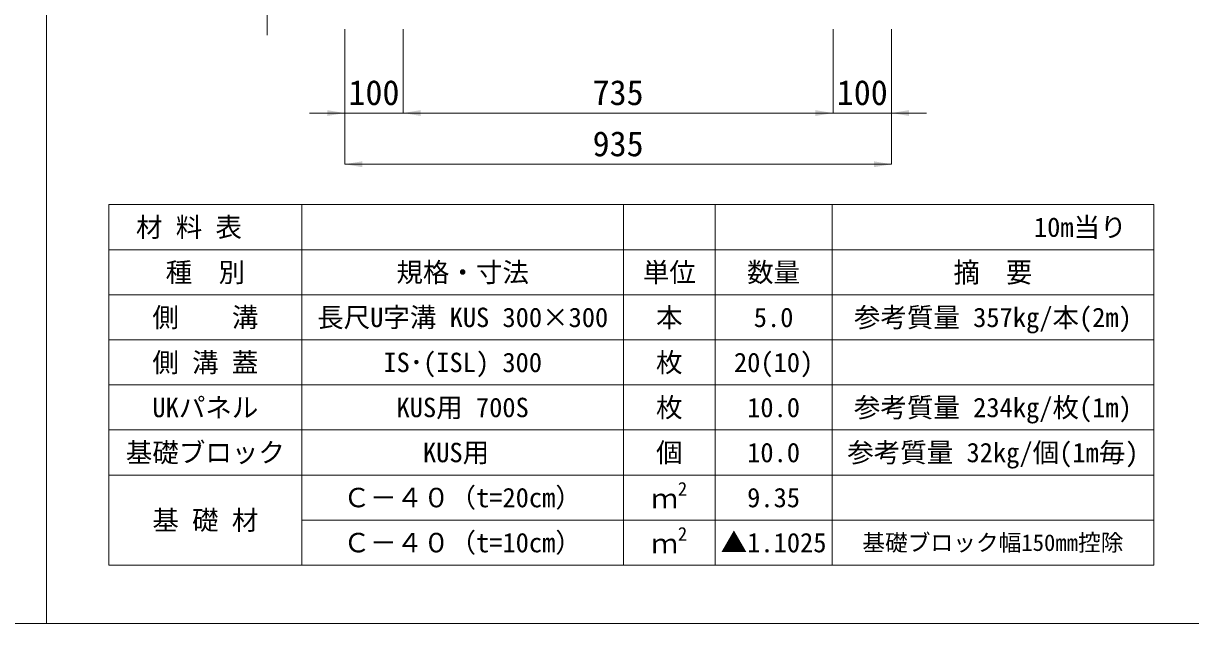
# Model space of a CAD drawing. Units: millimetres at full size, sheet at 1:20. Extents: x 201886 to 211886, y 860265 to 873235.
# Drawn here: x 203847 to 205843, y 867478 to 868504 of the extents above; entities that cross this region are included whole.
import ezdxf
from ezdxf.enums import TextEntityAlignment as Align

# ---------------------------------------------------------------- set-up
doc = ezdxf.new("R2010")
doc.units = ezdxf.units.MM
doc.header["$LTSCALE"] = 20
for name, color, linetype, lineweight in [('Defpoints_3', 8, 'Continuous', 0), ('図枠', 5, 'Continuous', 13), ('寸法・材料表', 7, 'Continuous', 13), ('寸法線', 7, 'Continuous', 13)]:
    doc.layers.add(name, color=color, linetype=linetype, lineweight=lineweight)
doc.styles.add('ＭＳ ゴシック', font='')
doc.styles.add('ＭＳ Ｐゴシック', font='')
doc.styles.get('ＭＳ ゴシック').set_extended_font_data('MS Gothic')
doc.styles.get('ＭＳ Ｐゴシック').set_extended_font_data('MS PGothic')

# ---------------------------------------------------------------- blocks, each defined once
blk = doc.blocks.new('filled_arrow')
at = {"color": 0, "linetype": 'Continuous', "lineweight": -2}
blk.add_solid([(7.5, 1.25), (0, 0), (7.5, -1.25)], dxfattribs=at)

msp = doc.modelspace()

# ---------------------------------------------------------------- linework, layer by layer
at = {"layer": 'Defpoints_3'}
for p, q in [((203993.03, 868194.25), (205779.67, 868194.25)), ((203993.03, 868194.25), (203993.03, 868116.81)), ((204323.03, 868194.25), (204323.03, 868116.81)), ((204873.03, 868194.25), (204873.03, 868116.81)), ((205029.67, 868194.25), (205029.67, 868116.81)), ((205229.67, 868194.25), (205229.67, 868116.81)), ((205779.67, 868194.25), (205779.67, 868116.81))]:
    msp.add_line(p, q, dxfattribs=at)
at = {"layer": '図枠'}
for p, q in [((203886.35, 872977.81), (203886.35, 867477.81)), ((201886.35, 867477.81), (211886.35, 867477.81))]:
    msp.add_line(p, q, dxfattribs=at)
at = {"layer": '寸法・材料表'}
for p, q in [((203993.03, 868116.81), (205779.67, 868116.81)), ((203993.03, 868116.81), (203993.03, 867577.81)), ((204323.03, 868116.81), (204323.03, 867577.81)), ((204873.03, 868116.81), (204873.03, 867577.81)), ((205029.67, 868116.81), (205029.67, 867577.81)), ((205229.67, 868116.81), (205229.67, 867577.81)), ((205779.67, 868116.81), (205779.67, 867577.81)), ((203993.03, 868039.81), (205779.67, 868039.81)), ((203993.03, 867962.81), (205779.67, 867962.81)), ((203993.03, 867885.81), (205779.67, 867885.81)), ((203993.03, 867808.81), (205779.67, 867808.81)), ((203993.03, 867731.81), (205779.67, 867731.81)), ((204323.03, 867654.81), (205779.67, 867654.81)), ((203993.03, 867577.81), (205779.67, 867577.81))]:
    msp.add_line(p, q, dxfattribs=at)
at = {"layer": '寸法線'}
for p, q in [((204263.63, 868483.85), (204263.63, 868703.85)), ((204396.32, 868493.85), (204396.32, 868350.55)), ((204396.32, 868493.85), (204396.32, 868263.05)), ((204496.32, 868493.85), (204496.32, 868350.55)), ((204496.32, 868493.85), (204496.32, 868350.55)), ((205231.32, 868493.85), (205231.32, 868350.55)), ((205231.32, 868493.85), (205231.32, 868350.55)), ((205331.32, 868493.85), (205331.32, 868350.55)), ((205331.32, 868493.85), (205331.32, 868263.05)), ((204336.32, 868350.55), (204556.32, 868350.55)), ((204496.32, 868350.55), (205231.32, 868350.55)), ((205171.32, 868350.55), (205391.32, 868350.55)), ((204396.32, 868263.05), (205331.32, 868263.05))]:
    msp.add_line(p, q, dxfattribs=at)

# ---------------------------------------------------------------- block references
at = {"layer": '寸法線', "xscale": 4, "yscale": 4, "rotation": 180}
for p in [(204396.32, 868350.55), (205231.32, 868350.55), (205231.32, 868350.55), (205331.32, 868263.05)]:
    msp.add_blockref('filled_arrow', p, dxfattribs=at)
at = {"layer": '寸法線', "xscale": 4, "yscale": 4}
for p in [(204496.32, 868350.55), (204496.32, 868350.55), (205331.32, 868350.55), (204396.32, 868263.05)]:
    msp.add_blockref('filled_arrow', p, dxfattribs=at)

# ---------------------------------------------------------------- texts
at = {"layer": '寸法・材料表', "style": 'ＭＳ ゴシック'}
msp.add_text('\u3000材 料 表', height=33.23, dxfattribs=at).set_placement((203994.08, 868155.53), align=Align.MIDDLE_LEFT)
msp.add_text('10m当り\u3000', height=33.23, dxfattribs=at).set_placement((205778.61, 868155.53), align=Align.MIDDLE_RIGHT)
for s, height, p in [('種\u3000別', 33.23, (204158.03, 868078.31)), ('規格・寸法', 33.23, (204598.03, 868078.31)), ('単位', 33.23, (204951.35, 868078.31)), ('数量', 33.23, (205129.67, 868078.31)), ('側\u3000\u3000溝', 33.23, (204158.03, 868001.31)), ('長尺U字溝 KUS 300×300', 33.23, (204598.03, 868001.31)), ('本', 33.23, (204951.35, 868001.31)), ('5.0', 33.23, (205129.67, 868001.31)), ('参考質量 357kg/本(2m)', 33.23, (205504.67, 868001.31)), ('側 溝 蓋', 33.23, (204158.03, 867924.31)), ('IS･(ISL) 300', 33.23, (204598.03, 867924.31)), ('枚', 33.23, (204951.35, 867924.31)), ('20(10)', 33.23, (205129.67, 867924.31)), ('UKパネル', 33.23, (204158.03, 867847.31)), ('KUS用 700S', 33.23, (204598.03, 867847.31)), ('枚', 33.23, (204951.35, 867847.31)), ('10.0', 33.23, (205129.67, 867847.31)), ('参考質量 234kg/枚(1m)', 33.23, (205504.67, 867847.31)), ('基礎ブロック', 33.23, (204158.03, 867770.31)), ('KUS用 ', 33.23, (204598.03, 867770.31)), ('個', 33.23, (204951.35, 867770.31)), ('10.0', 33.23, (205129.67, 867770.31)), ('参考質量 32kg/個(1m毎)', 33.23, (205504.67, 867770.31)), ('Ｃ－４０（t=20cm）', 33.23, (204598.03, 867693.31)), ('9.35', 33.23, (205129.67, 867693.31)), ('基 礎 材', 33.23, (204158.03, 867654.81)), ('Ｃ－４０（t=10cm）', 33.23, (204598.03, 867616.31)), ('▲1.1025', 33.23, (205129.67, 867616.31)), ('基礎ブロック幅150mm控除', 28.48, (205504.67, 867616.31))]:
    msp.add_text(s, height=height, dxfattribs=at).set_placement(p, align=Align.MIDDLE_CENTER)
at = {"layer": '寸法・材料表', "style": 'ＭＳ Ｐゴシック', "width": 0.95}
msp.add_text('摘\u3000要', height=34.64, dxfattribs=at).set_placement((205504.67, 868078.31), align=Align.MIDDLE_CENTER)
at = {"layer": '寸法・材料表', "style": 'ＭＳ ゴシック'}
for s, height, p in [('2', 23.26, (204966.08, 867689.7)), ('ｍ', 33.23, (204920.75, 867665.2)), ('2', 23.26, (204966.08, 867612.7)), ('ｍ', 33.23, (204920.75, 867588.2))]:
    msp.add_text(s, height=height, dxfattribs=at).set_placement(p, align=Align.BOTTOM_LEFT)
at = {"layer": '寸法線', "style": 'ＭＳ ゴシック'}
for s, p in [('100', (204446.32, 868385.55)), ('735', (204863.82, 868385.55)), ('100', (205281.32, 868385.55)), ('935', (204863.82, 868298.05))]:
    msp.add_text(s, height=42.72, dxfattribs=at).set_placement(p, align=Align.MIDDLE_CENTER)

doc.saveas('drawing.dxf')
